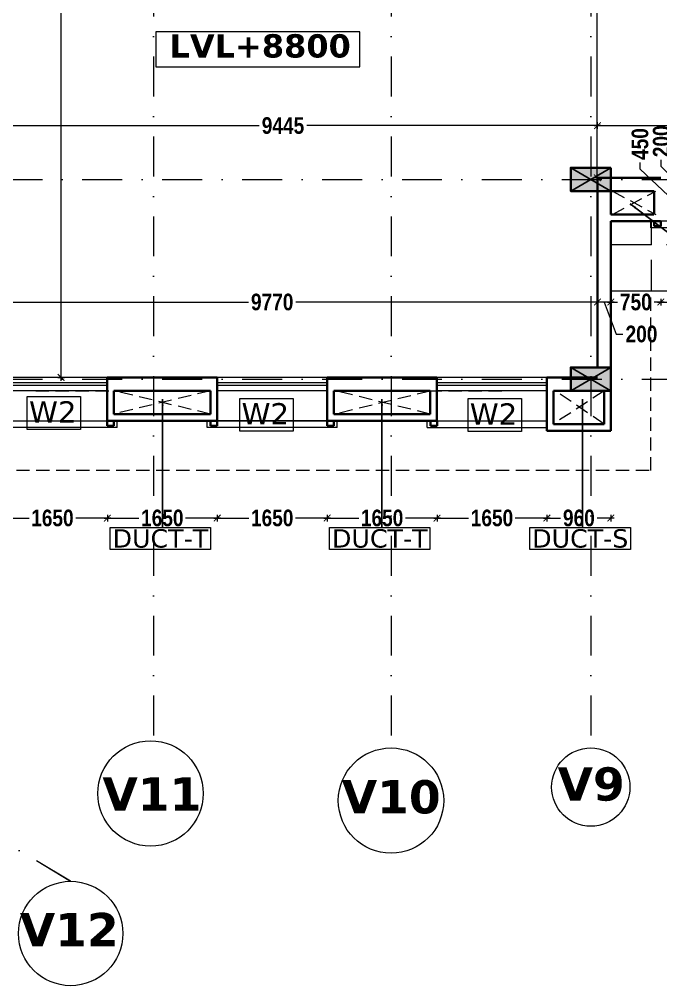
# Model space of a CAD drawing. Header units: millimetres. Extents: x -3092155 to 4513934, y -12317808 to 1850003.
# Drawn here: x -405915 to -396285, y -5588000 to -5573480 of the extents above; entities that cross this region are included whole.
import ezdxf

# ---------------------------------------------------------------- set-up
doc = ezdxf.new("R2010")
doc.units = ezdxf.units.MM
doc.header["$LTSCALE"] = 2
doc.header["$MEASUREMENT"] = 0
doc.header["$PDMODE"] = 34
doc.header["$PDSIZE"] = 500
for name, pattern in [('DASHDOT', [1, 0.5, -0.25, 0, -0.25]), ('DASHED2', [0.375, 0.25, -0.125]), ('HIDDEN', [0.375, 0.25, -0.125])]:
    doc.linetypes.add(name, pattern=pattern)
for name, color, linetype, lineweight in [('coloumn', 10, 'Continuous', 35), ('cornice', 12, 'Continuous', 25), ('D DIM', 250, 'Continuous', 9), ('DUCT', 37, 'Continuous', 35), ('GRID', 251, 'DASHDOT', 5), ('HAT', 42, 'Continuous', 5), ('Layer1', 251, 'Continuous', 0), ('PROJ', 251, 'HIDDEN', 5), ('SILL', 74, 'Continuous', 9), ('ST TEXT', 251, 'DASHDOT', 5), ('TEXT', 7, 'Continuous', 13), ('W2', 162, 'Continuous', 5), ('WIN', 5, 'Continuous', 15)]:
    doc.layers.add(name, color=color, linetype=linetype, lineweight=lineweight)
doc.layers.add('DOT', color=7, linetype='DASHED2', lineweight=0, true_color=0x89067c)
doc.layers.add('duct text', color=7, linetype='Continuous', lineweight=5, true_color=0x30182a)
doc.styles.add('door', font='arial.ttf', dxfattribs={"height": 70})
doc.styles.add('INNER DIM', font='ARIALNB.TTF', dxfattribs={"height": 250})
doc.styles.add('style2', font='verdana.ttf')
doc.dimstyles.new('DOOR', dxfattribs={"dimtxt": 100, "dimasz": 100, "dimexe": 25, "dimexo": 50, "dimgap": 25, "dimtad": 0, "dimtih": 1, "dimtoh": 1, "dimdec": 0, "dimzin": 3, "dimdsep": 46, "dimtxsty": 'door', "dimblk": 'OBLIQUE', "dimcen": 200, "dimclrd": 256, "dimclre": 256, "dimclrt": 256, "dimadec": 0, "dimazin": 0, "dimtfac": 1, "dimtdec": 0, "dimtofl": 0, "dimtmove": 2, "dimatfit": 3, "dimfxl": 300, "dimfxlon": 1, "dimfrac": 1, "dimtolj": 1, "dimtzin": 0, "dimlwd": -1, "dimlwe": -1, "dimarcsym": 0})
doc.dimstyles.new('external final', dxfattribs={"dimscale": 0, "dimtxt": 250, "dimasz": 100, "dimexe": 50, "dimexo": 50, "dimgap": 50, "dimtad": 0, "dimdec": 0, "dimzin": 0, "dimdsep": 46, "dimtxsty": 'INNER DIM', "dimblk": 'ARCHTICK', "dimcen": 100, "dimdle": 50, "dimclrd": 256, "dimclre": 256, "dimclrt": 256, "dimadec": 0, "dimazin": 0, "dimtfac": 1, "dimtdec": 0, "dimtix": 1, "dimtmove": 1, "dimatfit": 3, "dimfxl": 50, "dimfxlon": 1, "dimtolj": 1, "dimtzin": 0, "dimlwd": -1, "dimlwe": -1, "dimarcsym": 1})

# ---------------------------------------------------------------- blocks, each defined once
blk = doc.blocks.new('_ArchTick')
at = {"color": 0, "linetype": 'ByBlock', "const_width": 0.15}
blk.add_lwpolyline([(-0.5, -0.5), (0.5, 0.5)], dxfattribs=at)
blk = doc.blocks.new('*D294')
at = {"layer": 'D DIM', "ltscale": 100, "transparency": 16777216}
for p, q in [((-396333, -5577729), (-395809, -5577729)), ((-396283, -5577679), (-396283, -5577779)), ((-394583, -5577729), (-395108, -5577729)), ((-394633, -5577679), (-394633, -5577779))]:
    blk.add_line(p, q, dxfattribs=at)
at = {"layer": 'Defpoints', "color": 0, "lineweight": 50, "ltscale": 100, "transparency": 16777216}
for p in [(-396283, -5576511), (-394633, -5576511), (-396283, -5577729)]:
    blk.add_point(p, dxfattribs=at)
at = {"layer": 'D DIM', "ltscale": 100, "transparency": 16777216, "xscale": 100, "yscale": 100, "zscale": 100, "rotation": 180}
blk.add_blockref('_ArchTick', (-396283, -5577729), dxfattribs=at)
at = {"layer": 'D DIM', "ltscale": 100, "transparency": 16777216, "xscale": 100, "yscale": 100, "zscale": 100}
blk.add_blockref('_ArchTick', (-394633, -5577729), dxfattribs=at)
at = {"layer": 'D DIM', "ltscale": 100, "transparency": 16777216, "insert": (-395458, -5577729), "char_height": 250, "attachment_point": 5, "style": 'INNER DIM'}
blk.add_mtext('\\A1;1650', dxfattribs=at)
blk = doc.blocks.new('*D295')
at = {"layer": 'D DIM', "ltscale": 100, "transparency": 16777216}
for p, q in [((-397083, -5577729), (-396934, -5577729)), ((-397033, -5577679), (-397033, -5577779)), ((-396233, -5577729), (-396383, -5577729)), ((-396283, -5577679), (-396283, -5577779))]:
    blk.add_line(p, q, dxfattribs=at)
at = {"layer": 'Defpoints', "color": 0, "lineweight": 50, "ltscale": 100, "transparency": 16777216}
for p in [(-397033, -5576511), (-396283, -5576511), (-397033, -5577729)]:
    blk.add_point(p, dxfattribs=at)
at = {"layer": 'D DIM', "ltscale": 100, "transparency": 16777216, "xscale": 100, "yscale": 100, "zscale": 100, "rotation": 180}
blk.add_blockref('_ArchTick', (-397033, -5577729), dxfattribs=at)
at = {"layer": 'D DIM', "ltscale": 100, "transparency": 16777216, "xscale": 100, "yscale": 100, "zscale": 100}
blk.add_blockref('_ArchTick', (-396283, -5577729), dxfattribs=at)
at = {"layer": 'D DIM', "ltscale": 100, "transparency": 16777216, "insert": (-396658, -5577729), "char_height": 250, "attachment_point": 5, "style": 'INNER DIM'}
blk.add_mtext('\\A1;750', dxfattribs=at)
blk = doc.blocks.new('*D296')
at = {"layer": 'D DIM', "ltscale": 100, "transparency": 16777216}
for p, q in [((-396983, -5577729), (-397283, -5577729)), ((-397233, -5577679), (-397233, -5577779)), ((-397133, -5577729), (-396952, -5578210)), ((-397033, -5577679), (-397033, -5577779)), ((-396952, -5578210), (-396852, -5578210))]:
    blk.add_line(p, q, dxfattribs=at)
at = {"layer": 'Defpoints', "color": 0, "lineweight": 50, "ltscale": 100, "transparency": 16777216}
for p in [(-397233, -5576524), (-397033, -5576511), (-397233, -5577729)]:
    blk.add_point(p, dxfattribs=at)
at = {"layer": 'D DIM', "ltscale": 100, "transparency": 16777216, "xscale": 100, "yscale": 100, "zscale": 100, "rotation": 180}
blk.add_blockref('_ArchTick', (-397233, -5577729), dxfattribs=at)
at = {"layer": 'D DIM', "ltscale": 100, "transparency": 16777216, "xscale": 100, "yscale": 100, "zscale": 100}
blk.add_blockref('_ArchTick', (-397033, -5577729), dxfattribs=at)
at = {"layer": 'D DIM', "ltscale": 100, "transparency": 16777216, "insert": (-396573, -5578210), "char_height": 250, "attachment_point": 5, "style": 'INNER DIM'}
blk.add_mtext('\\A1;200', dxfattribs=at)
blk = doc.blocks.new('*D297')
at = {"layer": 'D DIM', "ltscale": 100, "transparency": 16777216}
for p, q in [((-396275, -5575691), (-396275, -5575591)), ((-396002, -5575961), (-396275, -5575691)), ((-396052, -5575861), (-395952, -5575861)), ((-396002, -5575811), (-396002, -5576111)), ((-396052, -5576061), (-395952, -5576061))]:
    blk.add_line(p, q, dxfattribs=at)
at = {"layer": 'Defpoints', "color": 0, "lineweight": 50, "ltscale": 100, "transparency": 16777216}
for p in [(-396283, -5575861), (-396283, -5576061), (-396002, -5576061)]:
    blk.add_point(p, dxfattribs=at)
at = {"layer": 'D DIM', "ltscale": 100, "transparency": 16777216, "xscale": 100, "yscale": 100, "zscale": 100}
for p, rotation in [((-396002, -5575861), 90), ((-396002, -5576061), 270)]:
    blk.add_blockref('_ArchTick', p, dxfattribs=dict(at, rotation=rotation))
at = {"layer": 'D DIM', "ltscale": 100, "transparency": 16777216, "insert": (-396275, -5575313), "char_height": 250, "attachment_point": 5, "rotation": 90, "style": 'INNER DIM'}
blk.add_mtext('\\A1;200', dxfattribs=at)
blk = doc.blocks.new('*D298')
at = {"layer": 'D DIM', "ltscale": 100, "transparency": 16777216}
for p, q in [((-396594, -5575733), (-396594, -5575633)), ((-396002, -5576286), (-396594, -5575733)), ((-396002, -5576011), (-396002, -5576561)), ((-396052, -5576061), (-395952, -5576061)), ((-396052, -5576511), (-395952, -5576511))]:
    blk.add_line(p, q, dxfattribs=at)
at = {"layer": 'Defpoints', "color": 0, "lineweight": 50, "ltscale": 100, "transparency": 16777216}
for p in [(-396283, -5576061), (-396283, -5576511), (-396002, -5576511)]:
    blk.add_point(p, dxfattribs=at)
at = {"layer": 'D DIM', "ltscale": 100, "transparency": 16777216, "xscale": 100, "yscale": 100, "zscale": 100}
for p, rotation in [((-396002, -5576061), 90), ((-396002, -5576511), 270)]:
    blk.add_blockref('_ArchTick', p, dxfattribs=dict(at, rotation=rotation))
at = {"layer": 'D DIM', "ltscale": 100, "transparency": 16777216, "insert": (-396594, -5575354), "char_height": 250, "attachment_point": 5, "rotation": 90, "style": 'INNER DIM'}
blk.add_mtext('\\A1;450', dxfattribs=at)
blk = doc.blocks.new('*D299')
at = {"layer": 'D DIM', "ltscale": 100, "transparency": 16777216}
for p, q in [((-396052, -5576511), (-395952, -5576511)), ((-396002, -5576461), (-396002, -5577730)), ((-396002, -5579711), (-396002, -5578442)), ((-396052, -5579661), (-395952, -5579661))]:
    blk.add_line(p, q, dxfattribs=at)
at = {"layer": 'Defpoints', "color": 0, "lineweight": 50, "ltscale": 100, "transparency": 16777216}
for p in [(-396283, -5576511), (-397033, -5579661), (-396002, -5579661)]:
    blk.add_point(p, dxfattribs=at)
at = {"layer": 'D DIM', "ltscale": 100, "transparency": 16777216, "xscale": 100, "yscale": 100, "zscale": 100}
for p, rotation in [((-396002, -5576511), 90), ((-396002, -5579661), 270)]:
    blk.add_blockref('_ArchTick', p, dxfattribs=dict(at, rotation=rotation))
at = {"layer": 'D DIM', "ltscale": 100, "transparency": 16777216, "insert": (-396002, -5578086), "char_height": 250, "attachment_point": 5, "rotation": 90, "style": 'INNER DIM'}
blk.add_mtext('\\A1;3150', dxfattribs=at)
blk = doc.blocks.new('*D300')
at = {"layer": 'D DIM', "ltscale": 100, "transparency": 16777216}
for p, q in [((-397993, -5580924), (-397993, -5581024)), ((-397033, -5580924), (-397033, -5581024)), ((-398043, -5580974), (-397791, -5580974)), ((-396983, -5580974), (-397236, -5580974))]:
    blk.add_line(p, q, dxfattribs=at)
at = {"layer": 'Defpoints', "color": 0, "lineweight": 50, "ltscale": 100, "transparency": 16777216}
for p in [(-397993, -5579661), (-397033, -5579661), (-397993, -5580974)]:
    blk.add_point(p, dxfattribs=at)
at = {"layer": 'D DIM', "ltscale": 100, "transparency": 16777216, "xscale": 100, "yscale": 100, "zscale": 100, "rotation": 180}
blk.add_blockref('_ArchTick', (-397993, -5580974), dxfattribs=at)
at = {"layer": 'D DIM', "ltscale": 100, "transparency": 16777216, "xscale": 100, "yscale": 100, "zscale": 100}
blk.add_blockref('_ArchTick', (-397033, -5580974), dxfattribs=at)
at = {"layer": 'D DIM', "ltscale": 100, "transparency": 16777216, "insert": (-397513, -5580974), "char_height": 250, "attachment_point": 5, "style": 'INNER DIM'}
blk.add_mtext('\\A1;960', dxfattribs=at)
blk = doc.blocks.new('*D301')
at = {"layer": 'D DIM', "ltscale": 100, "transparency": 16777216}
for p, q in [((-399643, -5580924), (-399643, -5581024)), ((-397993, -5580924), (-397993, -5581024)), ((-399693, -5580974), (-399169, -5580974)), ((-397943, -5580974), (-398468, -5580974))]:
    blk.add_line(p, q, dxfattribs=at)
at = {"layer": 'Defpoints', "color": 0, "lineweight": 50, "ltscale": 100, "transparency": 16777216}
for p in [(-399643, -5579511), (-397993, -5579661), (-399643, -5580974)]:
    blk.add_point(p, dxfattribs=at)
at = {"layer": 'D DIM', "ltscale": 100, "transparency": 16777216, "xscale": 100, "yscale": 100, "zscale": 100, "rotation": 180}
blk.add_blockref('_ArchTick', (-399643, -5580974), dxfattribs=at)
at = {"layer": 'D DIM', "ltscale": 100, "transparency": 16777216, "xscale": 100, "yscale": 100, "zscale": 100}
blk.add_blockref('_ArchTick', (-397993, -5580974), dxfattribs=at)
at = {"layer": 'D DIM', "ltscale": 100, "transparency": 16777216, "insert": (-398818, -5580974), "char_height": 250, "attachment_point": 5, "style": 'INNER DIM'}
blk.add_mtext('\\A1;1650', dxfattribs=at)
blk = doc.blocks.new('*D302')
at = {"layer": 'D DIM', "ltscale": 100, "transparency": 16777216}
for p, q in [((-401293, -5580924), (-401293, -5581024)), ((-399643, -5580924), (-399643, -5581024)), ((-401343, -5580974), (-400819, -5580974)), ((-399593, -5580974), (-400118, -5580974))]:
    blk.add_line(p, q, dxfattribs=at)
at = {"layer": 'Defpoints', "color": 0, "lineweight": 50, "ltscale": 100, "transparency": 16777216}
for p in [(-401293, -5579511), (-399643, -5579511), (-401293, -5580974)]:
    blk.add_point(p, dxfattribs=at)
at = {"layer": 'D DIM', "ltscale": 100, "transparency": 16777216, "xscale": 100, "yscale": 100, "zscale": 100, "rotation": 180}
blk.add_blockref('_ArchTick', (-401293, -5580974), dxfattribs=at)
at = {"layer": 'D DIM', "ltscale": 100, "transparency": 16777216, "xscale": 100, "yscale": 100, "zscale": 100}
blk.add_blockref('_ArchTick', (-399643, -5580974), dxfattribs=at)
at = {"layer": 'D DIM', "ltscale": 100, "transparency": 16777216, "insert": (-400468, -5580974), "char_height": 250, "attachment_point": 5, "style": 'INNER DIM'}
blk.add_mtext('\\A1;1650', dxfattribs=at)
blk = doc.blocks.new('*D303')
at = {"layer": 'D DIM', "ltscale": 100, "transparency": 16777216}
for p, q in [((-402943, -5580924), (-402943, -5581024)), ((-401293, -5580924), (-401293, -5581024)), ((-402993, -5580974), (-402469, -5580974)), ((-401243, -5580974), (-401768, -5580974))]:
    blk.add_line(p, q, dxfattribs=at)
at = {"layer": 'Defpoints', "color": 0, "lineweight": 50, "ltscale": 100, "transparency": 16777216}
for p in [(-402943, -5579511), (-401293, -5579511), (-402943, -5580974)]:
    blk.add_point(p, dxfattribs=at)
at = {"layer": 'D DIM', "ltscale": 100, "transparency": 16777216, "xscale": 100, "yscale": 100, "zscale": 100, "rotation": 180}
blk.add_blockref('_ArchTick', (-402943, -5580974), dxfattribs=at)
at = {"layer": 'D DIM', "ltscale": 100, "transparency": 16777216, "xscale": 100, "yscale": 100, "zscale": 100}
blk.add_blockref('_ArchTick', (-401293, -5580974), dxfattribs=at)
at = {"layer": 'D DIM', "ltscale": 100, "transparency": 16777216, "insert": (-402118, -5580974), "char_height": 250, "attachment_point": 5, "style": 'INNER DIM'}
blk.add_mtext('\\A1;1650', dxfattribs=at)
blk = doc.blocks.new('*D304')
at = {"layer": 'D DIM', "ltscale": 100, "transparency": 16777216}
for p, q in [((-404593, -5580924), (-404593, -5581024)), ((-402943, -5580924), (-402943, -5581024)), ((-404643, -5580974), (-404119, -5580974)), ((-402893, -5580974), (-403418, -5580974))]:
    blk.add_line(p, q, dxfattribs=at)
at = {"layer": 'Defpoints', "color": 0, "lineweight": 50, "ltscale": 100, "transparency": 16777216}
for p in [(-404593, -5579511), (-402943, -5579511), (-404593, -5580974)]:
    blk.add_point(p, dxfattribs=at)
at = {"layer": 'D DIM', "ltscale": 100, "transparency": 16777216, "xscale": 100, "yscale": 100, "zscale": 100, "rotation": 180}
blk.add_blockref('_ArchTick', (-404593, -5580974), dxfattribs=at)
at = {"layer": 'D DIM', "ltscale": 100, "transparency": 16777216, "xscale": 100, "yscale": 100, "zscale": 100}
blk.add_blockref('_ArchTick', (-402943, -5580974), dxfattribs=at)
at = {"layer": 'D DIM', "ltscale": 100, "transparency": 16777216, "insert": (-403768, -5580974), "char_height": 250, "attachment_point": 5, "style": 'INNER DIM'}
blk.add_mtext('\\A1;1650', dxfattribs=at)
blk = doc.blocks.new('*D305')
at = {"layer": 'D DIM', "ltscale": 100, "transparency": 16777216}
for p, q in [((-406243, -5580924), (-406243, -5581024)), ((-404593, -5580924), (-404593, -5581024)), ((-406293, -5580974), (-405769, -5580974)), ((-404543, -5580974), (-405068, -5580974))]:
    blk.add_line(p, q, dxfattribs=at)
at = {"layer": 'Defpoints', "color": 0, "lineweight": 50, "ltscale": 100, "transparency": 16777216}
for p in [(-404593, -5579511), (-406243, -5579661), (-406243, -5580974)]:
    blk.add_point(p, dxfattribs=at)
at = {"layer": 'D DIM', "ltscale": 100, "transparency": 16777216, "xscale": 100, "yscale": 100, "zscale": 100, "rotation": 180}
blk.add_blockref('_ArchTick', (-406243, -5580974), dxfattribs=at)
at = {"layer": 'D DIM', "ltscale": 100, "transparency": 16777216, "xscale": 100, "yscale": 100, "zscale": 100}
blk.add_blockref('_ArchTick', (-404593, -5580974), dxfattribs=at)
at = {"layer": 'D DIM', "ltscale": 100, "transparency": 16777216, "insert": (-405418, -5580974), "char_height": 250, "attachment_point": 5, "style": 'INNER DIM'}
blk.add_mtext('\\A1;1650', dxfattribs=at)
blk = doc.blocks.new('*D534')
at = {"layer": 'D DIM', "ltscale": 100, "transparency": 16777216}
for p, q in [((-405338, -5557861), (-405238, -5557861)), ((-405288, -5557811), (-405288, -5567924)), ((-405288, -5578911), (-405288, -5568799)), ((-405338, -5578861), (-405238, -5578861))]:
    blk.add_line(p, q, dxfattribs=at)
at = {"layer": 'Defpoints', "color": 0, "lineweight": 50, "ltscale": 100, "transparency": 16777216}
for p in [(-406243, -5557861), (-405288, -5557861), (-406243, -5578861)]:
    blk.add_point(p, dxfattribs=at)
at = {"layer": 'D DIM', "ltscale": 100, "transparency": 16777216, "xscale": 100, "yscale": 100, "zscale": 100}
for p, rotation in [((-405288, -5557861), 90), ((-405288, -5578861), 270)]:
    blk.add_blockref('_ArchTick', p, dxfattribs=dict(at, rotation=rotation))
at = {"layer": 'D DIM', "ltscale": 100, "transparency": 16777216, "insert": (-405288, -5568361), "char_height": 250, "attachment_point": 5, "rotation": 90, "style": 'INNER DIM'}
blk.add_mtext('\\A1;21000', dxfattribs=at)
blk = doc.blocks.new('*D569')
at = {"layer": 'D DIM', "ltscale": 100, "transparency": 16777216}
for p, q in [((-407053, -5577729), (-402476, -5577729)), ((-407003, -5577679), (-407003, -5577779)), ((-397183, -5577729), (-401761, -5577729)), ((-397233, -5577729), (-397233, -5577779))]:
    blk.add_line(p, q, dxfattribs=at)
at = {"layer": 'Defpoints', "color": 0, "lineweight": 50, "ltscale": 100, "transparency": 16777216}
for p in [(-407003, -5577437), (-407003, -5577729), (-397233, -5577693)]:
    blk.add_point(p, dxfattribs=at)
at = {"layer": 'D DIM', "ltscale": 100, "transparency": 16777216, "xscale": 100, "yscale": 100, "zscale": 100, "rotation": 180}
blk.add_blockref('_ArchTick', (-407003, -5577729), dxfattribs=at)
at = {"layer": 'D DIM', "ltscale": 100, "transparency": 16777216, "xscale": 100, "yscale": 100, "zscale": 100}
blk.add_blockref('_ArchTick', (-397233, -5577729), dxfattribs=at)
at = {"layer": 'D DIM', "ltscale": 100, "transparency": 16777216, "insert": (-402118, -5577729), "char_height": 250, "attachment_point": 5, "style": 'INNER DIM'}
blk.add_mtext('\\A1;9770', dxfattribs=at)
blk = doc.blocks.new('*D583')
at = {"layer": 'D DIM', "ltscale": 100, "transparency": 16777216}
for p, q in [((-406728, -5575078), (-402316, -5575078)), ((-406678, -5575128), (-406678, -5575028)), ((-397183, -5575078), (-401596, -5575078)), ((-397233, -5575128), (-397233, -5575028))]:
    blk.add_line(p, q, dxfattribs=at)
at = {"layer": 'Defpoints', "color": 0, "lineweight": 50, "ltscale": 100, "transparency": 16777216}
for p in [(-397233, -5575078), (-406678, -5575711), (-397233, -5576061)]:
    blk.add_point(p, dxfattribs=at)
at = {"layer": 'D DIM', "ltscale": 100, "transparency": 16777216, "xscale": 100, "yscale": 100, "zscale": 100, "rotation": 180}
blk.add_blockref('_ArchTick', (-406678, -5575078), dxfattribs=at)
at = {"layer": 'D DIM', "ltscale": 100, "transparency": 16777216, "xscale": 100, "yscale": 100, "zscale": 100}
blk.add_blockref('_ArchTick', (-397233, -5575078), dxfattribs=at)
at = {"layer": 'D DIM', "ltscale": 100, "transparency": 16777216, "insert": (-401956, -5575078), "char_height": 250, "attachment_point": 5, "style": 'INNER DIM'}
blk.add_mtext('\\A1;9445', dxfattribs=at)
blk = doc.blocks.new('*D584')
at = {"layer": 'D DIM', "ltscale": 100, "transparency": 16777216}
for p, q in [((-397283, -5575078), (-391663, -5575078)), ((-397233, -5575128), (-397233, -5575028)), ((-385183, -5575078), (-390804, -5575078)), ((-385233, -5575086), (-385233, -5575028))]:
    blk.add_line(p, q, dxfattribs=at)
at = {"layer": 'Defpoints', "color": 0, "lineweight": 50, "ltscale": 100, "transparency": 16777216}
for p in [(-385233, -5575078), (-385233, -5575136), (-397233, -5576061)]:
    blk.add_point(p, dxfattribs=at)
at = {"layer": 'D DIM', "ltscale": 100, "transparency": 16777216, "xscale": 100, "yscale": 100, "zscale": 100, "rotation": 180}
blk.add_blockref('_ArchTick', (-397233, -5575078), dxfattribs=at)
at = {"layer": 'D DIM', "ltscale": 100, "transparency": 16777216, "xscale": 100, "yscale": 100, "zscale": 100}
blk.add_blockref('_ArchTick', (-385233, -5575078), dxfattribs=at)
at = {"layer": 'D DIM', "ltscale": 100, "transparency": 16777216, "insert": (-391233, -5575078), "char_height": 250, "attachment_point": 5, "style": 'INNER DIM'}
blk.add_mtext('\\A1;12000', dxfattribs=at)
blk = doc.blocks.new('*D652')
at = {"layer": 'D DIM', "ltscale": 100, "transparency": 16777216}
for p, q in [((-397186, -5568561), (-397286, -5568561)), ((-397236, -5568511), (-397236, -5571856)), ((-397236, -5575911), (-397236, -5572567)), ((-397186, -5575861), (-397286, -5575861))]:
    blk.add_line(p, q, dxfattribs=at)
at = {"layer": 'Defpoints', "color": 0, "lineweight": 50, "ltscale": 100, "transparency": 16777216}
for p in [(-397033, -5568561), (-397236, -5575861), (-397033, -5575861)]:
    blk.add_point(p, dxfattribs=at)
at = {"layer": 'D DIM', "ltscale": 100, "transparency": 16777216, "xscale": 100, "yscale": 100, "zscale": 100}
for p, rotation in [((-397236, -5568561), 90), ((-397236, -5575861), 270)]:
    blk.add_blockref('_ArchTick', p, dxfattribs=dict(at, rotation=rotation))
at = {"layer": 'D DIM', "ltscale": 100, "transparency": 16777216, "insert": (-397236, -5572211), "char_height": 250, "attachment_point": 5, "rotation": 90, "style": 'INNER DIM'}
blk.add_mtext('\\A1;7300', dxfattribs=at)
blk = doc.blocks.new('S.F')
at = {"layer": 'coloumn', "ltscale": 100}
for points in [[(88635, -5883906), (88635, -5884256), (88035, -5884256), (88035, -5883906)], [(88635, -5886906), (88635, -5887256), (88035, -5887256), (88035, -5886906)]]:
    blk.add_hatch(color=256, dxfattribs=at).paths.add_polyline_path(points)
at = {"layer": 'coloumn', "lineweight": 25, "ltscale": 100}
for p, q in [((88035, -5884256), (88635, -5883906)), ((88035, -5883906), (88635, -5884256)), ((88035, -5887256), (88635, -5886906)), ((88035, -5886906), (88635, -5887256))]:
    blk.add_line(p, q, dxfattribs=at)
at = {"layer": 'coloumn', "ltscale": 100}
for points in [[(88635, -5883906), (88635, -5884256), (88035, -5884256), (88035, -5883906)], [(88635, -5886906), (88635, -5887256), (88035, -5887256), (88035, -5886906)]]:
    blk.add_lwpolyline(points, close=True, dxfattribs=at)
blk = doc.blocks.new('_Oblique')
at = {"color": 0, "linetype": 'ByBlock', "lineweight": -2}
blk.add_line((-0.5, -0.5), (0.5, 0.5), dxfattribs=at)
blk = doc.blocks.new('ujuj')
at = {"layer": 'DUCT', "ltscale": 100}
for p, q in [((-427849, -5813156), (-427849, -5813081)), ((-427849, -5813081), (-427749, -5813081)), ((-427749, -5813081), (-427749, -5813156)), ((-426099, -5813156), (-426099, -5813081)), ((-426099, -5813081), (-425999, -5813081)), ((-425999, -5813081), (-425999, -5813156))]:
    blk.add_line(p, q, dxfattribs=at)
at = {"layer": 'PROJ', "ltscale": 250}
blk.add_line((-426099, -5813156), (-427749, -5813156), dxfattribs=at)
at = {"layer": 'SILL', "ltscale": 100}
for p, q in [((-425949, -5813056), (-427899, -5813056)), ((-427899, -5813056), (-427899, -5813156)), ((-425949, -5813056), (-425949, -5813156)), ((-426099, -5813156), (-427749, -5813156))]:
    blk.add_line(p, q, dxfattribs=at)
blk = doc.blocks.new('hyh')
at = {"layer": 'duct text', "ltscale": 0.1}
for points in [[(-141298, -5625108), (-139790, -5625108), (-139790, -5625437), (-141298, -5625437)], [(-138004, -5625108), (-136495, -5625108), (-136495, -5625437), (-138004, -5625437)], [(-134993, -5625108), (-133485, -5625108), (-133485, -5625437), (-134993, -5625437)]]:
    blk.add_lwpolyline(points, close=True, dxfattribs=at)
at = {"layer": 'duct text', "ltscale": 0.1, "char_height": 276.64, "width": 1547.24, "attachment_point": 5, "style": 'style2'}
for s, insert in [('\\pt3043;DUCT-T', (-140542, -5625272)), ('\\pt3043;DUCT-T', (-137248, -5625272)), ('\\pt3043;DUCT-S', (-134238, -5625272))]:
    blk.add_mtext(s, dxfattribs=dict(at, insert=insert))
at = {"layer": 'duct text', "ltscale": 0.1}
for points in [[(-133489, -5620242), (-132673, -5620862), (-133489, -5620242)], [(-140509, -5623177), (-140509, -5625108), (-140509, -5623177)], [(-137215, -5623177), (-137215, -5625108), (-137215, -5623177)], [(-134204, -5623177), (-134204, -5625108), (-134204, -5623177)]]:
    blk.add_leader(points, dimstyle='DOOR', dxfattribs=at)

msp = doc.modelspace()

# ---------------------------------------------------------------- hatches: boundary and pattern name
at = {"layer": 'HAT', "ltscale": 100}
h = msp.add_hatch(dxfattribs=at)
h.set_pattern_fill('ANGLE', color=256, scale=3000, style=0)
h.set_pattern_definition([(180, (-832849.1, 141206), (0, 825), [600, -225]), (90, (-832849.1, 141206), (825, 5e-14), [600, -225])])
h.paths.add_polyline_path([(-386780.7, -5576711), (-386319, -5576711), (-386319, -5576511.2), (-385786.1, -5576511.2), (-385786, -5576511.2), (-385035.5, -5576511.2), (-385035.5, -5577561.2), (-386235.3, -5577561.2), (-386235.3, -5577411.2), (-386780.7, -5577411.2)])
h.paths.add_polyline_path([(-394843.6, -5576575.8), (-395281.8, -5576575.8), (-395281.8, -5576511.1), (-394636.1, -5576511.1), (-394636.1, -5576511.1), (-393336, -5576511.3), (-393336, -5576511.2), (-392939.6, -5576511.2), (-392939.6, -5576711), (-392219, -5576711), (-392219, -5576511.1), (-391686.1, -5576511.1), (-391686, -5576511.1), (-390386, -5576511.3), (-390386, -5576511.2), (-389989.2, -5576511.2), (-389989.2, -5576711), (-389268.6, -5576711), (-389268.6, -5576511.1), (-388736.1, -5576511.1), (-388735.6, -5576511.1), (-387435.6, -5576511.3), (-387435.6, -5576511.2), (-387039.6, -5576511.2), (-387039.6, -5576711), (-386780.7, -5576711), (-386780.7, -5577411.2), (-395281.8, -5577411.2), (-395281.8, -5577069.9), (-394843.6, -5577069.9)])
h.paths.add_polyline_path([(-388279, -5577011.2, 1), (-387879, -5577011.2, 1)], flags=16)
h.paths.add_polyline_path([(-391236.5, -5577012.8, 1), (-390836.5, -5577012.8, 1)], flags=16)
h.paths.add_polyline_path([(-394194, -5577011.2, 1), (-393794, -5577011.2, 1)], flags=16)
h.paths.add_polyline_path([(-397035.1, -5576511.2), (-396286, -5576511.2), (-396286, -5576511.2), (-395281.8, -5576511.1), (-395281.8, -5576575.8), (-395564.2, -5576575.8), (-395564.2, -5577069.9), (-395281.8, -5577069.9), (-395281.8, -5577411.2), (-395835.8, -5577411.2), (-395835.8, -5577561.2), (-397035.1, -5577561.2), (-397035.1, -5577511.2)])
h.paths.add_polyline_path([(-394764.8, -5576566.4), (-395598.5, -5576566.4), (-395598.5, -5577052.6), (-394764.8, -5577052.6)], flags=9)

# ---------------------------------------------------------------- linework, layer by layer
at = {"layer": 'DOT', "ltscale": 400}
for p, q in [((-397008.9, -5576411.2), (-396358.9, -5576061.2)), ((-397008.9, -5576061.2), (-396358.9, -5576411.2)), ((-396434.3, -5580261.2), (-396434.3, -5577561.2)), ((-405669.4, -5579061.2), (-404469.7, -5579061.2)), ((-403044.8, -5579061.2), (-404494.3, -5579411.2)), ((-403044.8, -5579411.2), (-404494.3, -5579061.2)), ((-399744.3, -5579411.2), (-401168.9, -5579061.2)), ((-399744.3, -5579067.3), (-401168.9, -5579411.2)), ((-399770.1, -5579061.2), (-398570.3, -5579061.2)), ((-397133.9, -5579061.2), (-397894.3, -5579561.2)), ((-397133.9, -5579561.2), (-397868.9, -5579061.2)), ((-396459.7, -5580261.2), (-407804.3, -5580261.2))]:
    msp.add_line(p, q, dxfattribs=at)
at = {"layer": 'DOT', "linetype": 'Continuous', "ltscale": 400}
for p, q in [((-397035.5, -5577561.2), (-395835.8, -5577561.2)), ((-406244.3, -5579511.2), (-397994.3, -5579511.2))]:
    msp.add_line(p, q, dxfattribs=at)
at = {"layer": 'DUCT', "ltscale": 100}
for p, q in [((-397234.3, -5575861.2), (-396284.8, -5575861.2)), ((-397234.3, -5576511.2), (-397234.3, -5575861.2)), ((-397034.3, -5576411.2), (-397034.3, -5576061.2)), ((-397034.3, -5576061.2), (-396384.8, -5576061.2)), ((-396384.8, -5576411.2), (-396384.8, -5576061.2)), ((-397034.3, -5576411.2), (-396385.2, -5576411.2)), ((-397234.3, -5576511.2), (-397234.3, -5578711.2)), ((-397034.3, -5576511.2), (-396285.2, -5576511.2)), ((-397034.3, -5576511.2), (-397034.3, -5579661.2)), ((-404594.3, -5579511.2), (-404594.3, -5578861.2)), ((-404594.3, -5578861.2), (-402944.8, -5578861.2)), ((-402944.8, -5579511.2), (-402944.8, -5578861.2)), ((-401294.8, -5578861.2), (-399644.3, -5578861.2)), ((-401293.5, -5579511.2), (-401293.5, -5578861.2)), ((-399644.3, -5579511.2), (-399644.3, -5578861.2)), ((-397994.3, -5579661.2), (-397994.3, -5578861.2)), ((-397994.3, -5578861.2), (-397233.9, -5578861.2)), ((-404494.3, -5579411.2), (-404494.3, -5579061.2)), ((-404494.3, -5579061.2), (-403044.8, -5579061.2)), ((-403044.8, -5579411.2), (-403044.8, -5579061.2)), ((-401194.8, -5579411.2), (-401194.8, -5579061.2)), ((-401194.8, -5579061.2), (-399744.3, -5579061.2)), ((-399744.3, -5579411.2), (-399744.3, -5579061.2)), ((-397894.3, -5579561.2), (-397894.3, -5579061.2)), ((-397894.3, -5579061.2), (-397133.9, -5579061.2)), ((-397133.9, -5579061.2), (-397133.9, -5579561.2)), ((-404494.3, -5579411.2), (-403044.8, -5579411.2)), ((-401194.8, -5579411.2), (-399744.3, -5579411.2)), ((-404594.3, -5579511.2), (-402944.8, -5579511.2)), ((-404593.9, -5579511.2), (-404593.9, -5579586.2)), ((-404593.9, -5579586.2), (-404493.9, -5579586.2)), ((-404493.9, -5579586.2), (-404493.9, -5579511.2)), ((-401293.5, -5579511.2), (-399644.3, -5579511.2)), ((-399742.2, -5579586.2), (-399742.2, -5579511.2)), ((-399642.2, -5579586.2), (-399742.2, -5579586.2)), ((-399642.2, -5579511.2), (-399642.2, -5579586.2)), ((-397894.3, -5579561.2), (-397694.3, -5579561.2)), ((-397694.3, -5579561.2), (-397133.9, -5579561.2)), ((-397994.3, -5579661.2), (-397594.3, -5579661.2)), ((-397594.3, -5579661.2), (-397033.9, -5579661.2))]:
    msp.add_line(p, q, dxfattribs=at)
at = {"layer": 'GRID', "color": 5, "ltscale": 600}
for p, q in [((-403903.9, -5499634.4), (-403897.9, -5584322.1)), ((-400333.9, -5499634.4), (-400333.9, -5584428.2)), ((-397334.4, -5499634.4), (-397334.4, -5584428.2)), ((-405144.4, -5586432.3), (-406578.9, -5585571)), ((-405144.4, -5586434.6), (-406578.9, -5585573.3))]:
    msp.add_line(p, q, dxfattribs=at)
at = {"layer": 'GRID', "color": 6, "ltscale": 600}
for p, q in [((-460173.8, -5575886.2), (-367334.4, -5575886.2)), ((-460173.8, -5578886.2), (-367334.4, -5578886.2))]:
    msp.add_line(p, q, dxfattribs=at)
at = {"layer": 'Layer1', "ltscale": 100}
msp.add_lwpolyline([(-400801.6, -5573667.9), (-403864.3, -5573667.9), (-403864.3, -5574195.1), (-400801.6, -5574195.1)], close=True, dxfattribs=at)
at = {"layer": 'SILL', "ltscale": 100}
for p, q in [((-404559.2, -5578861.2), (-406209.2, -5578861.2)), ((-401293.5, -5578861.2), (-402944.8, -5578861.2)), ((-397994.3, -5578861.2), (-399644.3, -5578861.2)), ((-404594.3, -5579061.2), (-406244.3, -5579061.2)), ((-401293.5, -5579061.2), (-402944.8, -5579061.2)), ((-397994.3, -5579061.2), (-399644.3, -5579061.2)), ((-404443.9, -5579611.2), (-406243.9, -5579611.2)), ((-404443.9, -5579611.2), (-404443.9, -5579511.2)), ((-399792.2, -5579611.2), (-399792.2, -5579511.2)), ((-399792.2, -5579611.2), (-397992.2, -5579611.2))]:
    msp.add_line(p, q, dxfattribs=at)
at = {"layer": 'ST TEXT', "linetype": 'ByBlock', "ltscale": 1200}
for centre, radius in [((-403944.4, -5585112), 791.2), ((-400333.9, -5585219.4), 791.2), ((-397333.9, -5585016.4), 588.2), ((-405144.4, -5587216.3), 784)]:
    msp.add_circle(centre, radius, dxfattribs=at)
at = {"layer": 'W2', "lineweight": 15, "ltscale": 0.1}
for p, q in [((-405795.4, -5579148.7), (-404993.8, -5579148.7)), ((-405795.4, -5579642.8), (-405795.4, -5579148.7)), ((-404993.8, -5579148.7), (-404993.8, -5579642.8)), ((-402603.2, -5579176.9), (-401801.6, -5579176.9)), ((-402603.2, -5579670.9), (-402603.2, -5579176.9)), ((-401801.6, -5579176.9), (-401801.6, -5579670.9)), ((-399177, -5579180.1), (-398375.3, -5579180.1)), ((-399177, -5579674.1), (-399177, -5579180.1)), ((-398375.3, -5579180.1), (-398375.3, -5579674.1)), ((-404993.8, -5579642.8), (-405795.4, -5579642.8)), ((-401801.6, -5579670.9), (-402603.2, -5579670.9)), ((-398375.3, -5579674.1), (-399177, -5579674.1))]:
    msp.add_line(p, q, dxfattribs=at)
at = {"layer": 'WIN', "ltscale": 100}
for p, q in [((-404594.3, -5578941.2), (-406244.3, -5578941.2)), ((-404594.3, -5578981.2), (-406244.3, -5578981.2)), ((-401293.5, -5578941.2), (-402944.8, -5578941.2)), ((-401293.5, -5578981.2), (-402944.8, -5578981.2)), ((-397994.3, -5578941.2), (-399644.3, -5578941.2)), ((-397994.3, -5578981.2), (-399644.3, -5578981.2))]:
    msp.add_line(p, q, dxfattribs=at)

# ---------------------------------------------------------------- block references
at = {"layer": 'coloumn'}
msp.add_blockref('S.F', (-485670.2, 308195), dxfattribs=at)
at = {"layer": 'cornice', "color": 3, "lineweight": 50}
msp.add_blockref('hyh', (-263254.8, 43989.8), dxfattribs=at)
at = {"layer": 'cornice', "color": 3, "lineweight": 50, "xscale": -1, "rotation": 180}
for p in [(31464.1, -11389667.4), (24805.9, -11392667.4)]:
    msp.add_blockref('ujuj', p, dxfattribs=at)

# ---------------------------------------------------------------- texts
at = {"layer": 'ST TEXT', "ltscale": 0.1, "char_height": 450, "attachment_point": 5, "style": 'style2'}
for s, insert in [('{\\fVerdana|b1|i0|c0|p34;\\H1.1111x;V9}', (-397328.2, -5584973.6)), ('{\\fVerdana|b1|i0|c0|p34;\\H1.1111x;V11}', (-403924.1, -5585120.2)), ('{\\fVerdana|b1|i0|c0|p34;\\H1.1111x;V10}', (-400330.7, -5585166.9)), ('{\\fVerdana|b1|i0|c0|p34;\\H1.1111x;V12}', (-405164.5, -5587157.1))]:
    msp.add_mtext(s, dxfattribs=dict(at, insert=insert))
at = {"layer": 'TEXT', "ltscale": 0.1, "insert": (-402298.3, -5573882.8), "char_height": 350, "attachment_point": 5, "style": 'style2'}
msp.add_mtext('\\pt3850;{\\fVerdana|b1|i0|c0|p34;LVL+8800}', dxfattribs=at)
at = {"layer": 'W2', "style": 'style2'}
for p in [(-405769.8, -5579539.3), (-402577.6, -5579567.4), (-399151.4, -5579570.6)]:
    msp.add_text('W2', height=320, dxfattribs=at).set_placement(p)

# ---------------------------------------------------------------- dimensions: what is measured, and where the dimension line sits
at = {"layer": 'D DIM', "ltscale": 100}
for base, p1, p2, picture, middle in [((-405288.4, -5557861.2), (-406243.5, -5578861.2), (-406243.5, -5557861.2), '*D534', (-405288.4, -5568361.2)), ((-397235.8, -5575861.2), (-397032.7, -5568561.2), (-397032.7, -5575861.2), '*D652', (-397235.8, -5572211.2)), ((-396001.6, -5579661.2), (-396283.5, -5576511.2), (-397033.5, -5579661.2), '*D299', (-396001.6, -5578086.2))]:
    dim = msp.add_linear_dim(base=base, p1=p1, p2=p2, angle=90, dimstyle='external final', override={"dimscale": 1}, dxfattribs=at)
    dim.commit()
    dim.dimension.update_dxf_attribs({"geometry": picture, "text_midpoint": middle})
for base, p1, p2, picture, middle in [((-397233.5, -5575078.4), (-406678.5, -5575711.2), (-397233.5, -5576061.2), '*D583', (-401956, -5575078.4)), ((-385233.5, -5575078.4), (-397233.5, -5576061.2), (-385233.5, -5575135.9), '*D584', (-391233.5, -5575078.4)), ((-397033.5, -5577729.3), (-396283.5, -5576511.2), (-397033.5, -5576511.2), '*D295', (-396658.5, -5577729.3)), ((-396283.5, -5577729.3), (-394633.5, -5576511.2), (-396283.5, -5576511.2), '*D294', (-395458.5, -5577729.3)), ((-407003.5, -5577729.3), (-397233.5, -5577692.9), (-407003.5, -5577437), '*D569', (-402118.5, -5577729.3)), ((-406243.5, -5580974.3), (-404593.5, -5579511.2), (-406243.5, -5579661.2), '*D305', (-405418.5, -5580974.3)), ((-404593.5, -5580974.3), (-402943.5, -5579511.2), (-404593.5, -5579511.2), '*D304', (-403768.5, -5580974.3)), ((-402943.5, -5580974.3), (-401293.5, -5579511.2), (-402943.5, -5579511.2), '*D303', (-402118.5, -5580974.3)), ((-401293.5, -5580974.3), (-399643.5, -5579511.2), (-401293.5, -5579511.2), '*D302', (-400468.5, -5580974.3)), ((-399643.5, -5580974.3), (-397993.5, -5579661.2), (-399643.5, -5579511.2), '*D301', (-398818.5, -5580974.3)), ((-397993.5, -5580974.3), (-397033.5, -5579661.2), (-397993.5, -5579661.2), '*D300', (-397513.5, -5580974.3))]:
    dim = msp.add_linear_dim(base=base, p1=p1, p2=p2, dimstyle='external final', override={"dimscale": 1}, dxfattribs=at)
    dim.commit()
    dim.dimension.update_dxf_attribs({"geometry": picture, "text_midpoint": middle})
for base, p1, p2, picture, middle in [((-396001.6, -5576511.2), (-396283.5, -5576061.2), (-396283.5, -5576511.2), '*D298', (-396593.8, -5575583)), ((-396001.6, -5576061.2), (-396283.5, -5575861.2), (-396283.5, -5576061.2), '*D297', (-396274.9, -5575541.1))]:
    dim = msp.add_linear_dim(base=base, p1=p1, p2=p2, angle=90, dimstyle='external final', override={"dimscale": 1}, dxfattribs=at)
    dim.commit()
    dim.dimension.update_dxf_attribs({"geometry": picture, "text_midpoint": middle, "dimtype": 160})
dim = msp.add_linear_dim(base=(-397233.5, -5577729.3), p1=(-397033.5, -5576511.2), p2=(-397233.5, -5576523.7), dimstyle='external final', override={"dimscale": 1}, dxfattribs=at)
dim.commit()
dim.dimension.update_dxf_attribs({"geometry": '*D296', "text_midpoint": (-396801.6, -5578210.4), "dimtype": 160})

doc.saveas('drawing.dxf')
